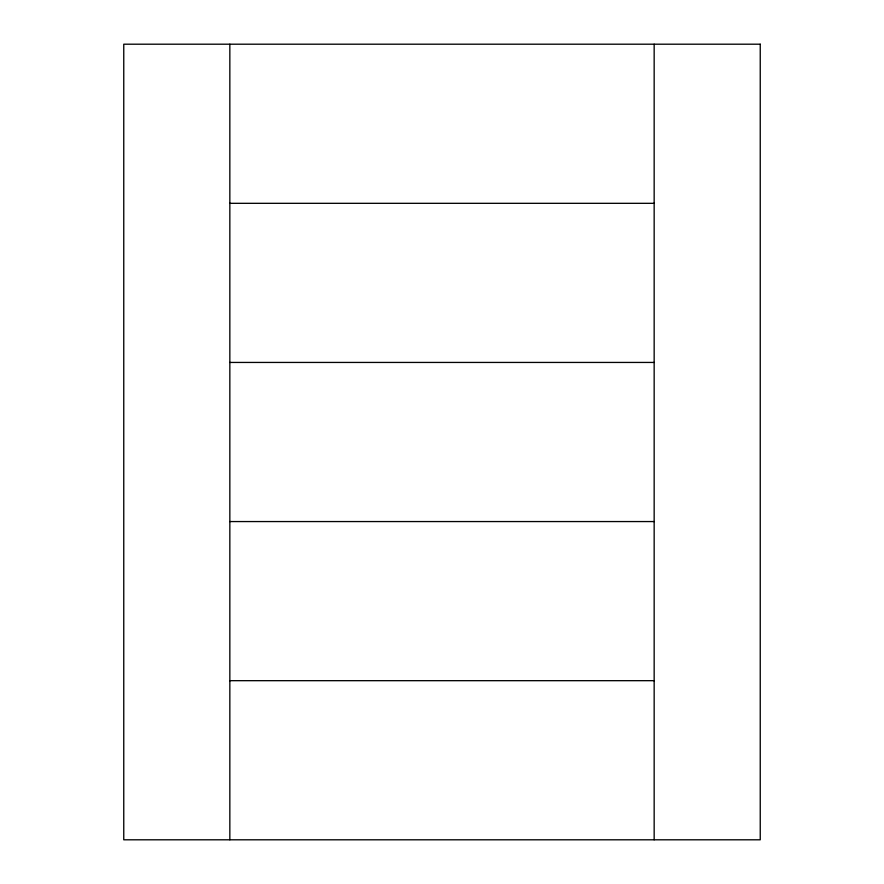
<?xml version="1.0" encoding="UTF-8"?>
<svg xmlns="http://www.w3.org/2000/svg" width="884" height="884" viewBox="0 0 884 884"><rect width="100%" height="100%" fill="white"/><g stroke="black" fill="none" stroke-linecap="round" stroke-linejoin="round"><path stroke-width="1.33" d="M229.84 203.32L654.16 203.32M229.84 362.44L654.16 362.44M229.84 521.56L654.16 521.56M229.84 680.68L654.16 680.68M654.16 44.2L654.16 839.8M229.84 44.2L229.84 839.8M760.24 44.2L123.76 44.2L123.76 839.8L760.24 839.8L760.24 44.2"/></g></svg>
